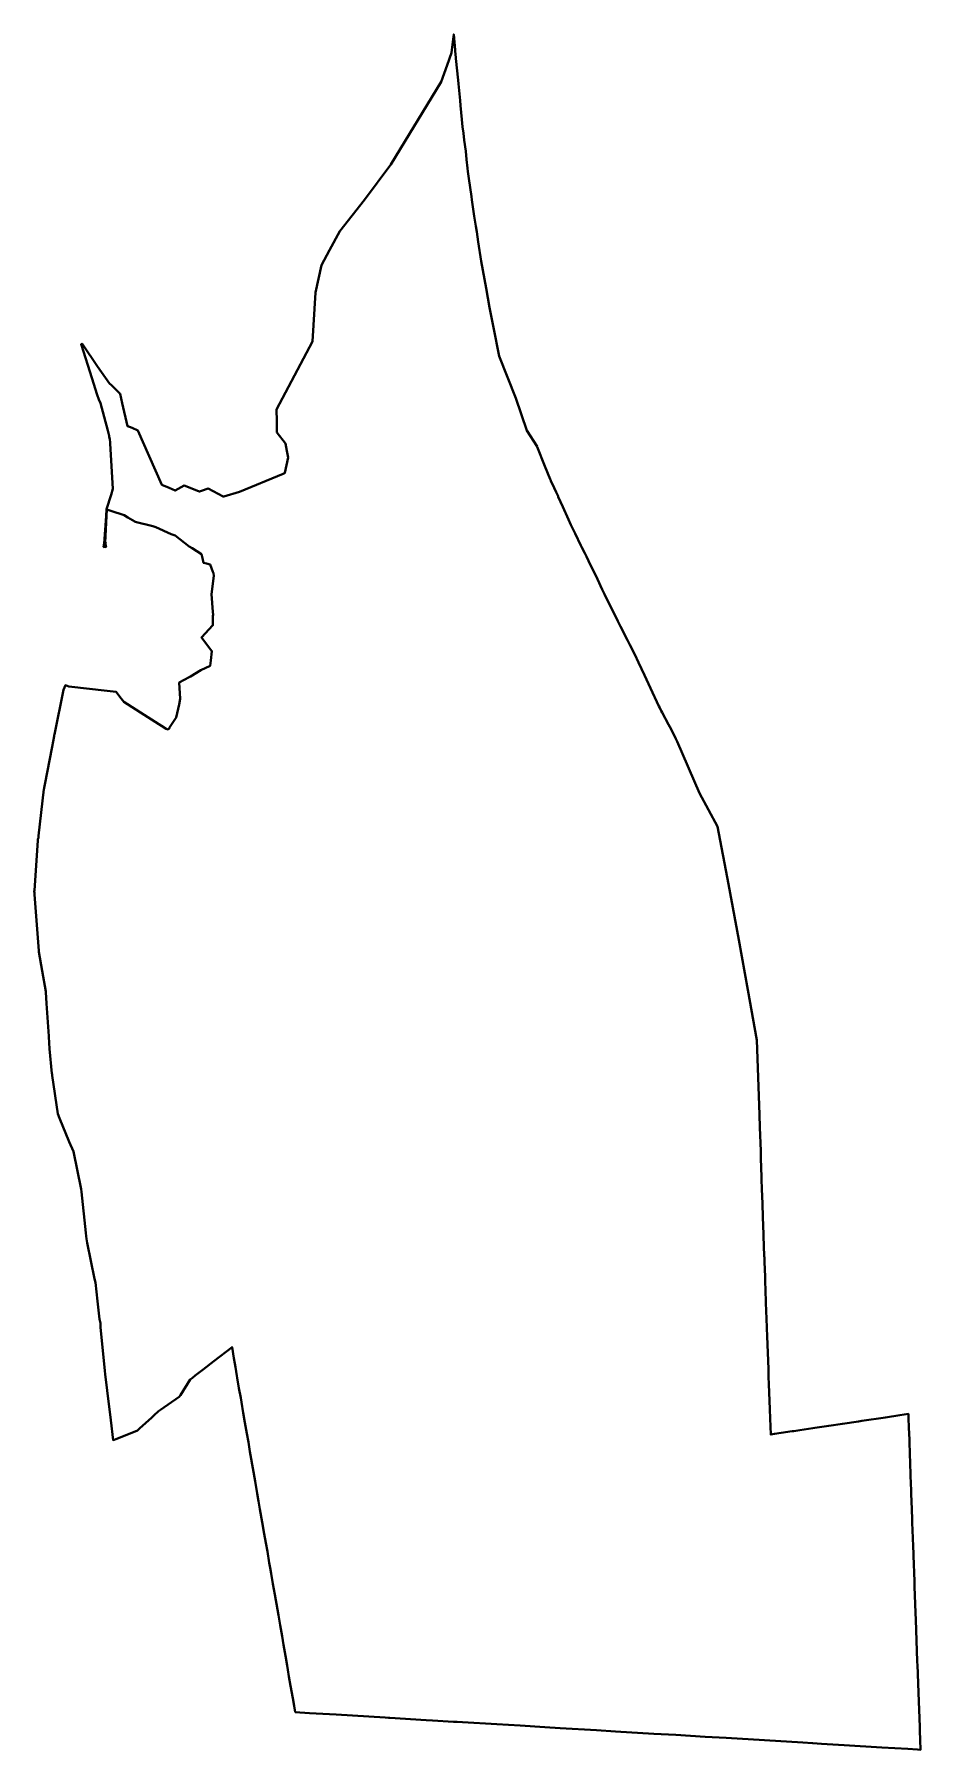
# Model space of a CAD drawing. Header units: metres. Extents: x 808081 to 808171, y 9157431 to 9157605.
import ezdxf

# ---------------------------------------------------------------- set-up
doc = ezdxf.new("R2010")
doc.units = ezdxf.units.M
doc.header["$MEASUREMENT"] = 0
doc.layers.add('2788-21213', color=1, linetype='Continuous')

msp = doc.modelspace()

# ---------------------------------------------------------------- linework, layer by layer
at = {"layer": '2788-21213', "color": 3, "lineweight": -3, "true_color": 0x00ff00}
msp.add_lwpolyline([(808170.98, 9157430.68), (808170.92, 9157432), (808170.36, 9157447.26), (808170.21, 9157451.39), (808170.12, 9157454.09), (808169.74, 9157464.83), (808157.9, 9157463.06), (808155.73, 9157462.73), (808155.66, 9157464.7), (808155.64, 9157465.3), (808155.21, 9157477.41), (808155.08, 9157480.84), (808154.76, 9157490.11), (808154.58, 9157495.29), (808154.32, 9157502.83), (808153.4, 9157507.96), (808152.5, 9157513.03), (808151.43, 9157518.7), (808150.32, 9157524.55), (808148.5, 9157527.97), (808146.23, 9157533.22), (808144.44, 9157536.63), (808141.9, 9157542.07), (808140.18, 9157545.46), (808138.6, 9157548.66), (808136.98, 9157552.03), (808135.4, 9157555.23), (808133.91, 9157558.57), (808133.29, 9157559.9), (808131.97, 9157563.21), (808130.93, 9157564.83), (808129.82, 9157568.12), (808128.13, 9157572.4), (808127.53, 9157575.31), (808127.14, 9157577.33), (808126.8, 9157579.32), (808126.29, 9157582.04), (808125.99, 9157584.03), (808125.57, 9157586.63), (808125.3, 9157588.64), (808124.94, 9157591.16), (808124.71, 9157593.23), (808124.39, 9157595.73), (808124.18, 9157597.88), (808123.99, 9157600.08), (808123.7, 9157602.68), (808123.64, 9157603.52), (808123.5, 9157605.13), (808123.48, 9157604.89), (808123.28, 9157603.24), (808122.2, 9157600.3), (808117.11, 9157591.88), (808114.42, 9157588.31), (808111.91, 9157585.11), (808110.05, 9157581.65), (808109.43, 9157578.87), (808109.12, 9157573.9), (808105.48, 9157566.96), (808105.51, 9157564.64), (808106.37, 9157563.52), (808106.65, 9157562.08), (808106.33, 9157560.54), (808106.16, 9157560.44), (808101.71, 9157558.61), (808100.06, 9157558.12), (808098.53, 9157558.93), (808097.63, 9157558.63), (808096.07, 9157559.23), (808095.17, 9157558.73), (808093.8, 9157559.32), (808091.38, 9157564.84), (808090.78, 9157565.11), (808090.33, 9157565.27), (808089.57, 9157568.58), (808088.69, 9157569.46), (808088.47, 9157569.61), (808085.73, 9157573.63), (808085.71, 9157573.64), (808085.69, 9157573.65), (808085.59, 9157573.6), (808085.6, 9157573.55), (808085.64, 9157573.52), (808087.24, 9157568.47), (808087.41, 9157567.99), (808087.56, 9157567.61), (808088.45, 9157564.29), (808088.51, 9157563.91), (808088.56, 9157563.52), (808088.83, 9157558.89), (808088.17, 9157556.82), (808088.17, 9157556.82), (808087.96, 9157553.36), (808087.96, 9157553.36), (808087.96, 9157553.35), (808087.89, 9157552.98), (808088, 9157553.02), (808088.13, 9157552.98), (808088.08, 9157553.39), (808088.11, 9157553.46), (808088.03, 9157553.45), (808088.2, 9157556.81), (808089.99, 9157556.23), (808090.35, 9157555.99), (808091.07, 9157555.57), (808092.88, 9157555.12), (808093.2, 9157555.01), (808094.75, 9157554.29), (808095.16, 9157554.17), (808096.6, 9157553.03), (808096.89, 9157552.87), (808097.83, 9157552.26), (808098.06, 9157551.39), (808098.71, 9157551.21), (808099.05, 9157550.32), (808099.08, 9157550.04), (808098.87, 9157548.2), (808099.02, 9157546.1), (808098.99, 9157546), (808099.01, 9157545.03), (808097.83, 9157543.8), (808098.9, 9157542.4), (808098.79, 9157541.43), (808098.74, 9157540.91), (808097.76, 9157540.47), (808096.6, 9157539.75), (808095.57, 9157539.2), (808095.68, 9157537.55), (808095.27, 9157535.65), (808094.6, 9157534.64), (808094.56, 9157534.52), (808094.44, 9157534.44), (808094.25, 9157534.49), (808093.5, 9157534.98), (808089.94, 9157537.25), (808089.15, 9157538.26), (808084.34, 9157538.8), (808084, 9157538.93), (808083.82, 9157538.47), (808083.81, 9157538.47), (808083.81, 9157538.46), (808082.89, 9157533.93), (808082.87, 9157533.85), (808082.85, 9157533.76), (808081.91, 9157528.82), (808081.88, 9157528.66), (808081.85, 9157528.51), (808081.81, 9157528.37), (808081.26, 9157523.55), (808081.25, 9157523.41), (808081.21, 9157523.27), (808081.19, 9157523.15), (808080.85, 9157518.07), (808080.84, 9157517.97), (808080.85, 9157517.85), (808080.85, 9157517.74), (808080.87, 9157517.64), (808081.29, 9157511.92), (808081.29, 9157511.88), (808081.3, 9157511.83), (808082.01, 9157507.8), (808082.01, 9157507.76), (808082.01, 9157507.73), (808082.3, 9157503.25), (808082.3, 9157503.2), (808082.3, 9157503.17), (808082.63, 9157499.44), (808082.66, 9157499.35), (808082.67, 9157499.23), (808083.24, 9157495.35), (808083.39, 9157494.89), (808084.81, 9157491.52), (808085.6, 9157487.69), (808085.64, 9157487.42), (808086.07, 9157483.24), (808086.12, 9157482.92), (808086.15, 9157482.63), (808086.96, 9157478.55), (808087.05, 9157478.2), (808087.47, 9157474.45), (808087.57, 9157474.05), (808087.58, 9157473.65), (808088, 9157469.22), (808088.05, 9157468.86), (808088.61, 9157464.18), (808088.85, 9157462.16), (808091.33, 9157463.15), (808093.47, 9157465.1), (808095.56, 9157466.55), (808096.68, 9157468.32), (808100.95, 9157471.62), (808101.43, 9157468.71), (808104.82, 9157449.18), (808106.18, 9157441.35), (808107.37, 9157434.5), (808124.37, 9157433.48)], close=True, dxfattribs=at)
at = {"layer": '2788-21213', "color": 254, "lineweight": 40, "true_color": 0xcccccc}
msp.add_lwpolyline([(808080.84, 9157517.97), (808080.85, 9157517.85), (808080.85, 9157517.74), (808080.87, 9157517.64), (808081.29, 9157511.92), (808081.29, 9157511.88), (808081.3, 9157511.83), (808081.65, 9157509.87), (808082.01, 9157507.8), (808082.01, 9157507.76), (808082.01, 9157507.73), (808082.09, 9157506.57), (808082.3, 9157503.25), (808082.3, 9157503.2), (808082.3, 9157503.17), (808082.4, 9157501.97), (808082.63, 9157499.44), (808082.64, 9157499.39), (808082.66, 9157499.35), (808082.67, 9157499.25), (808082.67, 9157499.23), (808083.24, 9157495.35), (808083.39, 9157494.89), (808084.4, 9157492.49), (808084.81, 9157491.52), (808085.6, 9157487.69), (808085.64, 9157487.42), (808086.07, 9157483.24), (808086.12, 9157482.92), (808086.15, 9157482.63), (808086.22, 9157482.24), (808086.96, 9157478.55), (808087.05, 9157478.2), (808087.27, 9157476.28), (808087.47, 9157474.45), (808087.57, 9157474.05), (808087.58, 9157473.65), (808088, 9157469.22), (808088.05, 9157468.86), (808088.25, 9157467.2), (808088.61, 9157464.18), (808088.85, 9157462.16), (808089.23, 9157462.31), (808091.33, 9157463.15), (808091.53, 9157463.33), (808092.78, 9157464.47), (808093.03, 9157464.7), (808093.47, 9157465.1), (808093.68, 9157465.25), (808095.56, 9157466.55), (808095.69, 9157466.74), (808096.68, 9157468.32), (808096.88, 9157468.48), (808097.2, 9157468.72), (808098, 9157469.34), (808099.1, 9157470.19), (808100.95, 9157471.62), (808101.14, 9157470.5), (808101.23, 9157469.97), (808101.29, 9157469.59), (808101.43, 9157468.71), (808101.47, 9157468.49), (808101.65, 9157467.45), (808101.83, 9157466.46), (808101.9, 9157466.01), (808102.09, 9157464.95), (808102.26, 9157463.94), (808102.46, 9157462.82), (808102.61, 9157461.96), (808102.77, 9157460.99), (808102.84, 9157460.64), (808103.06, 9157459.32), (808103.29, 9157458), (808103.51, 9157456.73), (808103.65, 9157455.95), (808103.79, 9157455.13), (808104.02, 9157453.83), (808104.23, 9157452.63), (808104.38, 9157451.72), (808104.54, 9157450.84), (808104.74, 9157449.67), (808104.82, 9157449.18), (808104.93, 9157448.6), (808105.1, 9157447.56), (808105.3, 9157446.46), (808105.4, 9157445.89), (808105.46, 9157445.5), (808105.66, 9157444.35), (808105.84, 9157443.35), (808106.03, 9157442.24), (808106.18, 9157441.36), (808106.18, 9157441.35), (808106.38, 9157440.22), (808106.55, 9157439.25), (808106.63, 9157438.8), (808106.74, 9157438.14), (808106.91, 9157437.19), (808107.12, 9157435.93), (808107.26, 9157435.13), (808107.37, 9157434.5), (808108.81, 9157434.41), (808111.54, 9157434.25), (808111.54, 9157434.25), (808116.52, 9157433.95), (808116.86, 9157433.93), (808117.01, 9157433.92), (808120.68, 9157433.7), (808121.32, 9157433.66), (808123.47, 9157433.53), (808123.83, 9157433.51), (808124.37, 9157433.48), (808127.88, 9157433.27), (808130.25, 9157433.13), (808132.77, 9157432.97), (808134.33, 9157432.88), (808138.03, 9157432.66), (808139.93, 9157432.54), (808143.85, 9157432.31), (808146.07, 9157432.18), (808149.06, 9157432), (808151.2, 9157431.87), (808159, 9157431.4), (808159.97, 9157431.34), (808160.01, 9157431.34), (808160.91, 9157431.29), (808163.19, 9157431.15), (808167.03, 9157430.92), (808169.69, 9157430.76), (808170.66, 9157430.7), (808170.98, 9157430.68), (808170.94, 9157431.68), (808170.92, 9157432), (808170.91, 9157432.3), (808170.89, 9157433), (808170.76, 9157436.47), (808170.65, 9157439.35), (808170.64, 9157439.55), (808170.64, 9157439.67), (808170.48, 9157443.9), (808170.46, 9157444.61), (808170.36, 9157447.26), (808170.34, 9157447.83), (808170.25, 9157450.41), (808170.24, 9157450.51), (808170.24, 9157450.52), (808170.24, 9157450.6), (808170.21, 9157451.39), (808170.15, 9157453.01), (808170.15, 9157453.17), (808170.13, 9157453.57), (808170.12, 9157454.09), (808170.08, 9157455.15), (808170.02, 9157456.69), (808170.01, 9157457.03), (808169.96, 9157458.53), (808169.91, 9157459.96), (808169.91, 9157460.03), (808169.89, 9157460.55), (808169.83, 9157462.19), (808169.79, 9157463.45), (808169.75, 9157464.39), (808169.74, 9157464.68), (808169.74, 9157464.83), (808168.85, 9157464.7), (808167.39, 9157464.48), (808165.01, 9157464.12), (808164.67, 9157464.07), (808163.03, 9157463.83), (808161.64, 9157463.62), (808160.21, 9157463.4), (808160.03, 9157463.38), (808158.68, 9157463.18), (808158.07, 9157463.09), (808157.9, 9157463.06), (808156.78, 9157462.89), (808156.1, 9157462.79), (808155.73, 9157462.73), (808155.67, 9157464.36), (808155.66, 9157464.7), (808155.65, 9157464.96), (808155.64, 9157465.2), (808155.64, 9157465.3), (808155.54, 9157467.86), (808155.52, 9157468.6), (808155.49, 9157469.38), (808155.37, 9157472.74), (808155.34, 9157473.56), (808155.31, 9157474.58), (808155.28, 9157475.23), (808155.25, 9157476.18), (808155.21, 9157477.41), (808155.18, 9157478.28), (808155.16, 9157478.74), (808155.16, 9157478.81), (808155.11, 9157480.26), (808155.09, 9157480.76), (808155.08, 9157480.84), (808155.08, 9157480.91), (808155.01, 9157482.92), (808155.01, 9157483.07), (808154.94, 9157484.88), (808154.89, 9157486.2), (808154.84, 9157487.72), (808154.81, 9157488.67), (808154.76, 9157490.11), (808154.74, 9157490.56), (808154.73, 9157490.81), (808154.72, 9157491.13), (808154.71, 9157491.57), (808154.62, 9157493.95), (808154.58, 9157495.29), (808154.32, 9157502.83), (808153.4, 9157507.96), (808152.5, 9157513.03), (808151.43, 9157518.7), (808150.32, 9157524.55), (808148.5, 9157527.97), (808146.23, 9157533.22), (808146.09, 9157533.49), (808145.59, 9157534.45), (808145.33, 9157534.94), (808144.69, 9157536.15), (808144.6, 9157536.32), (808144.44, 9157536.63), (808144.36, 9157536.81), (808143.51, 9157538.62), (808142.89, 9157539.96), (808142.29, 9157541.24), (808141.9, 9157542.07), (808141.42, 9157543.03), (808141.17, 9157543.51), (808140.45, 9157544.92), (808140.25, 9157545.32), (808140.18, 9157545.46), (808138.83, 9157548.2), (808138.6, 9157548.66), (808138.1, 9157549.71), (808137.2, 9157551.57), (808136.98, 9157552.03), (808136.81, 9157552.37), (808136.49, 9157553.02), (808136.43, 9157553.13), (808135.83, 9157554.37), (808135.63, 9157554.76), (808135.4, 9157555.23), (808135.4, 9157555.25), (808135.16, 9157555.77), (808134.58, 9157557.07), (808134.13, 9157558.09), (808134.1, 9157558.16), (808133.91, 9157558.57), (808133.72, 9157558.99), (808133.38, 9157559.71), (808133.36, 9157559.75), (808133.29, 9157559.9), (808132.77, 9157561.2), (808132.5, 9157561.89), (808132.25, 9157562.51), (808131.98, 9157563.19), (808131.97, 9157563.21), (808130.93, 9157564.83), (808129.82, 9157568.12), (808128.13, 9157572.4), (808127.53, 9157575.31), (808127.14, 9157577.33), (808126.8, 9157579.32), (808126.29, 9157582.04), (808125.99, 9157584.03), (808125.83, 9157585.03), (808125.73, 9157585.62), (808125.6, 9157586.44), (808125.57, 9157586.63), (808125.35, 9157588.3), (808125.3, 9157588.64), (808125.04, 9157590.45), (808124.94, 9157591.16), (808124.9, 9157591.5), (808124.8, 9157592.4), (808124.71, 9157593.23), (808124.56, 9157594.37), (808124.48, 9157595.07), (808124.39, 9157595.73), (808124.32, 9157596.45), (808124.18, 9157597.88), (808124.14, 9157598.39), (808124.07, 9157599.08), (808123.99, 9157600.08), (808123.95, 9157600.45), (808123.7, 9157602.68), (808123.7, 9157602.72), (808123.65, 9157603.45), (808123.64, 9157603.52), (808123.64, 9157603.55), (808123.5, 9157605.12), (808123.48, 9157604.9), (808123.48, 9157604.89), (808123.28, 9157603.24), (808122.82, 9157601.99), (808122.2, 9157600.3), (808117.11, 9157591.88), (808114.42, 9157588.31), (808111.91, 9157585.11), (808110.86, 9157583.16), (808110.05, 9157581.65), (808109.43, 9157578.87), (808109.12, 9157573.9), (808105.48, 9157566.96), (808105.49, 9157565.79), (808105.51, 9157564.64), (808105.53, 9157564.6), (808106.37, 9157563.52), (808106.51, 9157562.77), (808106.65, 9157562.08), (808106.33, 9157560.54), (808106.27, 9157560.5), (808106.16, 9157560.44), (808101.71, 9157558.61), (808100.13, 9157558.14), (808100.06, 9157558.12), (808100.04, 9157558.13), (808098.53, 9157558.93), (808097.83, 9157558.69), (808097.63, 9157558.63), (808097.52, 9157558.67), (808096.07, 9157559.23), (808095.17, 9157558.73), (808094.56, 9157558.99), (808093.8, 9157559.32), (808092.53, 9157562.22), (808091.38, 9157564.84), (808090.78, 9157565.11), (808090.52, 9157565.21), (808090.33, 9157565.27), (808089.79, 9157567.6), (808089.57, 9157568.58), (808088.69, 9157569.46), (808088.47, 9157569.61), (808087.27, 9157571.36), (808085.73, 9157573.63), (808085.71, 9157573.64), (808085.69, 9157573.65), (808085.59, 9157573.6), (808085.6, 9157573.55), (808085.64, 9157573.52), (808086.69, 9157570.19), (808087.24, 9157568.47), (808087.41, 9157567.99), (808087.56, 9157567.61), (808088.31, 9157564.82), (808088.45, 9157564.29), (808088.46, 9157564.24), (808088.51, 9157563.91), (808088.54, 9157563.66), (808088.56, 9157563.52), (808088.83, 9157558.89), (808088.64, 9157558.3), (808088.17, 9157556.82), (808088.17, 9157556.82), (808088.17, 9157556.82), (808088.13, 9157556.13), (808087.96, 9157553.36), (808087.96, 9157553.36), (808087.96, 9157553.35), (808087.89, 9157552.98), (808087.97, 9157553.01), (808088, 9157553.02), (808088.04, 9157553.01), (808088.13, 9157552.98), (808088.11, 9157553.11), (808088.08, 9157553.39), (808088.08, 9157553.39), (808088.11, 9157553.46), (808088.07, 9157553.45), (808088.03, 9157553.45), (808088.2, 9157556.81), (808088.62, 9157556.67), (808089.99, 9157556.23), (808090.35, 9157555.99), (808091.05, 9157555.58), (808091.07, 9157555.57), (808091.11, 9157555.56), (808092.88, 9157555.12), (808093.2, 9157555.01), (808094.75, 9157554.29), (808094.77, 9157554.29), (808095.16, 9157554.17), (808096.6, 9157553.03), (808096.89, 9157552.87), (808097.83, 9157552.26), (808097.93, 9157551.85), (808098.06, 9157551.39), (808098.36, 9157551.3), (808098.71, 9157551.21), (808098.99, 9157550.46), (808099.05, 9157550.32), (808099.08, 9157550.04), (808098.87, 9157548.2), (808098.99, 9157546.4), (808099.02, 9157546.1), (808098.99, 9157546), (808099, 9157545.42), (808099.01, 9157545.03), (808097.83, 9157543.8), (808098.9, 9157542.4), (808098.79, 9157541.43), (808098.74, 9157540.91), (808097.76, 9157540.47), (808096.73, 9157539.83), (808096.6, 9157539.75), (808095.57, 9157539.2), (808095.68, 9157537.55), (808095.56, 9157536.96), (808095.27, 9157535.65), (808095, 9157535.24), (808094.6, 9157534.64), (808094.56, 9157534.52), (808094.44, 9157534.44), (808094.44, 9157534.44), (808094.25, 9157534.49), (808093.77, 9157534.8), (808093.5, 9157534.98), (808092.02, 9157535.93), (808089.94, 9157537.25), (808089.54, 9157537.76), (808089.15, 9157538.26), (808088.25, 9157538.36), (808084.34, 9157538.8), (808084, 9157538.93), (808083.82, 9157538.47), (808083.81, 9157538.47), (808083.81, 9157538.46), (808082.89, 9157533.93), (808082.87, 9157533.85), (808082.85, 9157533.76), (808082.65, 9157532.68), (808081.91, 9157528.82), (808081.88, 9157528.66), (808081.85, 9157528.51), (808081.83, 9157528.44), (808081.81, 9157528.37), (808081.27, 9157523.62), (808081.26, 9157523.55), (808081.25, 9157523.41), (808081.21, 9157523.27), (808081.19, 9157523.15), (808080.85, 9157518.07), (808080.84, 9157517.98)], close=True, dxfattribs=at)

doc.saveas('drawing.dxf')
